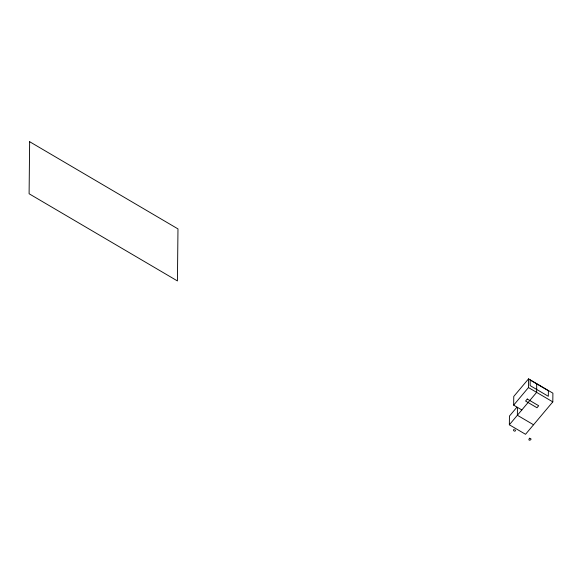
<?xml version="1.0" encoding="UTF-8"?>
<svg xmlns="http://www.w3.org/2000/svg" width="582" height="582" viewBox="0 0 582 582"><rect width="100%" height="100%" fill="white"/><g stroke="black" fill="none" stroke-linecap="round" stroke-linejoin="round"><path stroke-width="0.87" d="M536.72 383.654L536.626 392.363L521.836 409.954L513.666 405.145L513.761 396.437L528.551 378.853L552.9 393.17L552.805 401.878L525.531 434.296L509.352 424.787L509.446 416.079L516.889 407.233M517.449 407.422L517.369 415.257L509.352 424.787M513.666 405.145L528.456 387.561L528.551 378.853M521.836 409.954L517.369 415.257L533.556 424.773M514.379 429.174C511.673 430.105 515.754 432.761 515.55 429.96M529.438 438.261C526.826 442.247 534.087 439.068 529.54 438.217M528.456 387.561L552.805 401.878M29.646 141.71L29.1 193.755L177.43 280.939L177.976 228.901L29.646 141.71M530.18 380.061L530.122 385.597L548.324 396.298L548.382 390.755L530.18 380.061M527.277 399.034L525.582 401.042L536.99 407.742L538.677 405.734L527.277 399.034"/></g></svg>
